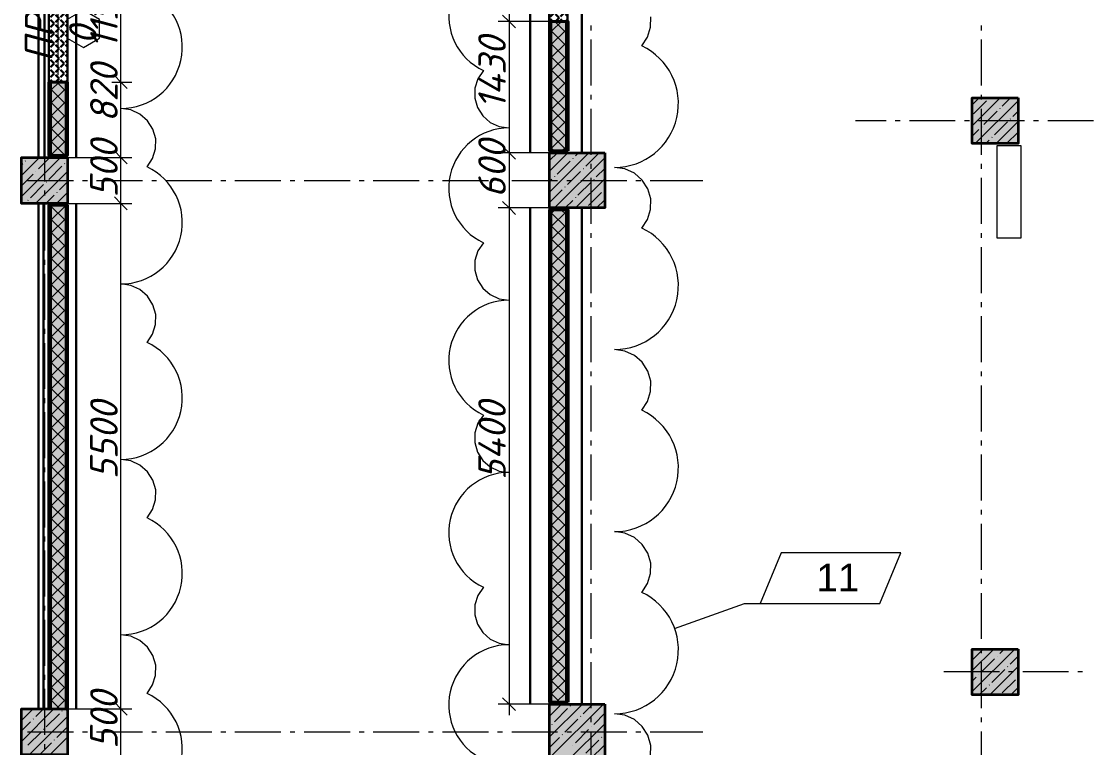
# Model space of a CAD drawing. Header units: millimetres. Extents: x -81576 to 1046824, y -248937 to 691537.
# Drawn here: x 181845 to 193494, y 556249 to 564152 of the extents above; entities that cross this region are included whole.
import ezdxf

# ---------------------------------------------------------------- set-up
doc = ezdxf.new("R2010")
doc.units = ezdxf.units.MM
for name, color, linetype, lineweight in [('0)', 6, 'Continuous', 30), ('0) расчет', 172, 'Continuous', 30), ('0) факт', 80, 'Continuous', 30), ('0.1) дверной проем', 5, 'Continuous', 30), ('0.2) Шпаклевка подвала и баз и фин', 5, 'Continuous', 30)]:
    doc.layers.add(name, color=color, linetype=linetype, lineweight=lineweight)
doc.layers.add('PDF _Геометрия', color=7, linetype='Continuous', true_color=0x1d1d1d)
doc.layers.add('PDF _Сплошная заливка', color=7, linetype='Continuous', true_color=0xffffff)
doc.layers.add('PDF _Текст', color=7, linetype='Continuous')
doc.styles.add('PDF GOST-Common', font='arial.ttf')
doc.styles.add('PDF ISOCPEUR Italic', font='isocpeui.ttf')

msp = doc.modelspace()

# ---------------------------------------------------------------- hatches: boundary and pattern name
at = {"layer": '0)', "transparency": 33554559}
for points in [[(187594.5, 562741.6), (187607, 562741.6), (187607, 564151.6), (187594.5, 564151.6)], [(187607, 562741.6), (187619.5, 562741.6), (187619.5, 564151.6), (187607, 564151.6)], [(187769.5, 562741.6), (187769.5, 564151.6), (187619.5, 564151.6), (187619.5, 562741.6)], [(187782, 562741.6), (187782, 564151.6), (187769.5, 564151.6), (187769.5, 562741.6)], [(182144.5, 562691.6), (182157, 562691.6), (182157, 563491.6), (182144.5, 563491.6)], [(182169.5, 562691.6), (182319.5, 562691.6), (182319.5, 563491.6), (182169.5, 563491.6)], [(182319.5, 562691.6), (182332, 562691.6), (182332, 563491.6), (182319.5, 563491.6)], [(182332, 562691.6), (182344.5, 562691.6), (182344.5, 563491.6), (182332, 563491.6)], [(182157, 556671.6), (182157, 562151.6), (182144.5, 562151.6), (182144.5, 556671.6)], [(182169.5, 556671.6), (182169.5, 562151.6), (182157, 562151.6), (182157, 556671.6)], [(182319.5, 556671.6), (182319.5, 562151.6), (182169.5, 562151.6), (182169.5, 556671.6)], [(182332, 556671.6), (182332, 562151.6), (182319.5, 562151.6), (182319.5, 556671.6)], [(182344.5, 556671.6), (182344.5, 562151.6), (182332, 562151.6), (182332, 556671.6)], [(187607, 556741.6), (187607, 562101.6), (187594.5, 562101.6), (187594.5, 556741.6)], [(187619.5, 556741.6), (187619.5, 562101.6), (187607, 562101.6), (187607, 556741.6)], [(187769.5, 556741.6), (187769.5, 562101.6), (187619.5, 562101.6), (187619.5, 556741.6)], [(187782, 556741.6), (187782, 562101.6), (187769.5, 562101.6), (187769.5, 556741.6)], [(187782, 556741.6), (187794.5, 556741.6), (187794.5, 562101.6), (187782, 562101.6)]]:
    msp.add_hatch(color=256, dxfattribs=at).paths.add_polyline_path(points)
at = {"layer": '0.1) дверной проем', "transparency": 33554687}
h = msp.add_hatch(dxfattribs=at)
h.set_pattern_fill('ANGLE', color=256, scale=11, angle=135)
h.set_pattern_definition([(135, (861179.63, 460963.58), (-54.3305495, -54.3305495), [55.88, -20.955]), (225, (861179.63, 460963.58), (54.3305495, -54.3305495), [55.88, -20.955])])
h.paths.add_polyline_path([(187588.5, 564151.6), (187588.5, 565301.6), (187788.5, 565301.6), (187788.5, 564151.6)])
h = msp.add_hatch(dxfattribs=at)
h.set_pattern_fill('ANGLE', color=256, scale=11, angle=135)
h.set_pattern_definition([(135, (855735.626, 460303.58), (-54.3305495, -54.3305495), [55.88, -20.955]), (225, (855735.626, 460303.58), (54.3305495, -54.3305495), [55.88, -20.955])])
h.paths.add_polyline_path([(182144.5, 563491.6), (182144.5, 564641.6), (182344.5, 564641.6), (182344.5, 563491.6)])
at = {"layer": 'PDF _Сплошная заливка', "true_color": 0x636466, "transparency": 33554559}
for points in [[(192194.5, 562821.6), (192694.5, 562821.6), (192694.5, 563321.6), (192194.5, 563321.6)], [(181844.5, 562171.6), (182344.5, 562171.6), (182344.5, 562671.6), (181844.5, 562671.6)], [(187594.5, 562121.6), (188194.5, 562121.6), (188194.5, 562721.6), (187594.5, 562721.6)], [(192194.5, 556821.6), (192694.5, 556821.6), (192694.5, 557321.6), (192194.5, 557321.6)], [(181844.5, 556171.6), (182344.5, 556171.6), (182344.5, 556671.6), (181844.5, 556671.6)], [(187594.5, 556121.6), (188194.5, 556121.6), (188194.5, 556721.6), (187594.5, 556721.6)]]:
    msp.add_hatch(color=251, dxfattribs=at).paths.add_polyline_path(points)

# ---------------------------------------------------------------- linework, layer by layer
at = {"layer": '0)', "lineweight": 40}
for points in [[(187794.5, 562741.6), (187594.5, 562741.6), (187594.5, 564151.6), (187794.5, 564151.6)], [(182144.5, 563491.6), (182344.5, 563491.6), (182344.5, 562691.6), (182144.5, 562691.6)], [(187794.5, 556741.6), (187594.5, 556741.6), (187594.5, 562101.6), (187794.5, 562101.6)]]:
    msp.add_lwpolyline(points, close=True, dxfattribs=at)
at = {"layer": '0)', "lineweight": 9}
for points in [[(187607, 562741.6), (187607, 564151.6)], [(187619.5, 562741.6), (187619.5, 564151.6)], [(187769.5, 562741.6), (187769.5, 564151.6)], [(187782, 562741.6), (187782, 564151.6)], [(187769.5, 563915.9), (187619.5, 563765.9)], [(187619.5, 563899.7), (187769.5, 563749.7)], [(182157, 563491.6), (182157, 562691.6)], [(182254, 563491.6), (182169.5, 563407)], [(182169.5, 563491.6), (182169.5, 562691.6)], [(182229.3, 563491.6), (182319.5, 563401.4)], [(182319.5, 563491.6), (182319.5, 562691.6)], [(182332, 563491.6), (182332, 562691.6)], [(187769.5, 563491.6), (187619.5, 563341.6)], [(182319.5, 563415.6), (182169.5, 563265.6)], [(182169.5, 563410), (182319.5, 563260)], [(187619.5, 563475.4), (187769.5, 563325.4)], [(182319.5, 563274.2), (182169.5, 563124.2)], [(182169.5, 563268.5), (182319.5, 563118.5)], [(187769.5, 563350.2), (187619.5, 563200.2)], [(187619.5, 563334), (187769.5, 563184)], [(187769.5, 563208.7), (187619.5, 563058.7)], [(187619.5, 563192.5), (187769.5, 563042.5)], [(182319.5, 563132.8), (182169.5, 562982.8)], [(182169.5, 563127.1), (182319.5, 562977.1)], [(187769.5, 563067.3), (187619.5, 562917.3)], [(187619.5, 563051.1), (187769.5, 562901.1)], [(187769.5, 562925.9), (187619.5, 562775.9)], [(187619.5, 562909.7), (187769.5, 562759.7)], [(182157, 562151.6), (182157, 556671.6)], [(182169.5, 562151.6), (182169.5, 556671.6)], [(182319.5, 562151.6), (182319.5, 556671.6)], [(182332, 562151.6), (182332, 556671.6)], [(187607, 556741.6), (187607, 562101.6)], [(187619.5, 556741.6), (187619.5, 562101.6)], [(187769.5, 556741.6), (187769.5, 562101.6)], [(187782, 556741.6), (187782, 562101.6)], [(182319.5, 561011.4), (182169.5, 560861.4)], [(182169.5, 561005.8), (182319.5, 560855.8)], [(182319.5, 560870), (182169.5, 560720)], [(182169.5, 560864.4), (182319.5, 560714.4)], [(182319.5, 560728.6), (182169.5, 560578.6)], [(182169.5, 560723), (182319.5, 560573)], [(182319.5, 560587.2), (182169.5, 560437.2)], [(182169.5, 560581.5), (182319.5, 560431.5)], [(182319.5, 560445.8), (182169.5, 560295.8)], [(182169.5, 560440.1), (182319.5, 560290.1)], [(182319.5, 560304.3), (182169.5, 560154.3)], [(182169.5, 560298.7), (182319.5, 560148.7)], [(187769.5, 558966.1), (187619.5, 558816.1)], [(187619.5, 558949.9), (187769.5, 558799.9)], [(187769.5, 558824.7), (187619.5, 558674.7)], [(187619.5, 558808.5), (187769.5, 558658.5)], [(187769.5, 558683.3), (187619.5, 558533.3)], [(187619.5, 558667.1), (187769.5, 558517.1)], [(187769.5, 557976.2), (187619.5, 557826.2)], [(187619.5, 557960), (187769.5, 557810)], [(187769.5, 557834.7), (187619.5, 557684.7)], [(187619.5, 557818.5), (187769.5, 557668.5)], [(187769.5, 557693.3), (187619.5, 557543.3)], [(187619.5, 557677.1), (187769.5, 557527.1)], [(187769.5, 557551.9), (187619.5, 557401.9)], [(187619.5, 557535.7), (187769.5, 557385.7)], [(187769.5, 557410.5), (187619.5, 557260.5)], [(187619.5, 557394.3), (187769.5, 557244.3)]]:
    msp.add_lwpolyline(points, dxfattribs=at)
at = {"layer": '0)', "color": 7, "lineweight": 9}
for points in [[(182094.5, 563663.2), (182094.5, 563163.2)], [(182094.5, 563063.2), (182094.5, 563010.3)], [(182094.5, 561404.4), (182094.5, 560904.4)], [(182094.5, 560804.4), (182094.5, 560751.5)], [(182094.5, 560651.5), (182094.5, 560151.5)]]:
    msp.add_lwpolyline(points, dxfattribs=at)
at = {"layer": '0)', "lineweight": 40}
msp.add_lwpolyline([(182144.5, 556671.6), (182144.5, 562151.6), (182344.5, 562151.6), (182344.5, 556651.6)], dxfattribs=at)
at = {"layer": '0) расчет'}
for points in [[(182094.5, 562671.6), (182094.5, 568171.6)], [(187594.5, 568121.6), (187594.5, 562721.6)], [(182085.3, 556671.6), (182085.3, 562171.6)], [(187594.5, 562121.6), (187594.5, 556721.6)]]:
    msp.add_lwpolyline(points, dxfattribs=at)
at = {"layer": '0) расчет', "color": 1, "lineweight": 9}
for points in [[(187152.5, 564867.5, 0.8010872), (186873, 563617.7), (186813.6, 563528.1), (186782, 563425.4), (186780.8, 563318), (186810.2, 563214.6), (186867.7, 563123.8), (186948.5, 563053.1), (187046.1, 563008.2), (187152.5, 562992.8, 0.8010868), (186873, 561743), (186813.6, 561653.4), (186782, 561550.7), (186780.8, 561443.3), (186810.2, 561339.9), (186867.7, 561249.2), (186948.5, 561178.4), (187046.1, 561133.5), (187152.5, 561118.1, 0.8010868), (186873, 559868.3), (186813.6, 559778.7), (186782, 559676), (186780.8, 559568.6), (186810.2, 559465.2), (186867.7, 559374.5), (186948.5, 559303.7), (187046.1, 559258.8), (187152.5, 559243.4, 0.8010868), (186873, 557993.6), (186813.6, 557904), (186782, 557801.3), (186780.8, 557693.9), (186810.2, 557590.5), (186867.7, 557499.8), (186948.5, 557429), (187046.1, 557384.1), (187152.5, 557368.7, 0.8010872), (186873, 556118.9)], [(182927.6, 555565.8, 0.8010874), (183212.3, 556838.9), (183272.8, 556930.1), (183305, 557034.7), (183306.2, 557144.1), (183276.3, 557249.4), (183217.7, 557341.9), (183135.4, 557413.9), (183035.9, 557459.7), (182927.6, 557475.4, 0.8010879), (183212.3, 558748.4), (183272.8, 558839.6), (183305, 558944.2), (183306.2, 559053.7), (183276.3, 559159), (183217.7, 559251.4), (183135.4, 559323.5), (183035.9, 559369.3), (182927.6, 559385, 0.8010874), (183212.3, 560658), (183272.8, 560749.2), (183305, 560853.8), (183306.2, 560963.2), (183276.3, 561068.5), (183217.7, 561161), (183135.4, 561233.1), (183035.9, 561278.8), (182927.6, 561294.5, 0.801087), (183212.3, 562567.6), (183272.8, 562658.8), (183305, 562763.4), (183306.2, 562872.8), (183276.3, 562978.1), (183217.7, 563070.6), (183135.4, 563142.6), (183035.9, 563188.4), (182927.6, 563204.1, 0.8010874), (183212.3, 564477.1)], [(188694.1, 556159.6), (188695.3, 556273.2), (188664.3, 556382.5), (188603.5, 556478.5), (188518, 556553.3), (188414.8, 556600.8), (188302.4, 556617.1, 0.8010902), (188597.9, 557938.4), (188660.7, 558033.1), (188694.1, 558141.7), (188695.3, 558255.3), (188664.3, 558364.5), (188603.5, 558460.5), (188518, 558535.4), (188414.8, 558582.8), (188302.4, 558599.1, 0.8010899), (188597.9, 559920.5), (188660.7, 560015.2), (188694.1, 560123.7), (188695.3, 560237.3), (188664.3, 560346.6), (188603.5, 560442.6), (188518, 560517.4), (188414.8, 560564.9), (188302.4, 560581.2, 0.8010894), (188597.9, 561902.6), (188660.7, 561997.2), (188694.1, 562105.8), (188695.3, 562219.4), (188664.3, 562328.7), (188603.5, 562424.7), (188518, 562499.5), (188414.8, 562547), (188302.4, 562563.3, 0.8010894), (188597.9, 563884.7), (188660.7, 563979.3), (188694.1, 564087.9), (188695.3, 564201.5)]]:
    msp.add_lwpolyline(points, format="xyb", dxfattribs=at)
at = {"layer": '0) факт'}
for points in [[(182094.5, 562671.6), (182094.5, 568171.6)], [(187594.5, 568121.6), (187594.5, 562721.6)], [(182085.3, 556671.6), (182085.3, 562171.6)], [(187594.5, 562121.6), (187594.5, 556721.6)]]:
    msp.add_lwpolyline(points, dxfattribs=at)
at = {"layer": '0.1) дверной проем'}
for points in [[(187588.5, 564151.6), (187588.5, 565301.6), (187788.5, 565301.6), (187788.5, 564151.6)], [(182144.5, 563491.6), (182144.5, 564641.6), (182344.5, 564641.6), (182344.5, 563491.6)]]:
    msp.add_lwpolyline(points, close=True, dxfattribs=at)
at = {"layer": '0.2) Шпаклевка подвала и баз и фин'}
for points in [[(182031.4, 562671.6), (182031.4, 568171.6)], [(182441.1, 562671.6), (182441.1, 568171.6)], [(187382.3, 568121.6), (187382.3, 562721.6)], [(187944.5, 568121.6), (187944.5, 562721.6)], [(182031.4, 556671.6), (182031.4, 562171.6)], [(182441.1, 556671.6), (182441.1, 562171.6)], [(187382.3, 562121.6), (187382.3, 556721.6)], [(187944.5, 562121.6), (187944.5, 556721.6)]]:
    msp.add_lwpolyline(points, dxfattribs=at)
at = {"layer": 'PDF _Геометрия', "color": 7, "lineweight": 9}
for points in [[(182927.6, 550451.5), (182927.6, 553821.6), (182927.6, 554321.6), (182927.6, 556171.6), (182927.6, 556671.6), (182927.6, 562171.6), (182927.6, 562671.6), (182927.6, 563491.6), (182927.6, 564641.6), (182927.6, 568171.6), (182927.6, 568671.6), (182927.6, 570491.6)], [(187152.5, 570491.6), (187152.5, 568721.6), (187152.5, 568121.6), (187152.5, 565301.6), (187152.5, 564151.6), (187152.5, 562721.6), (187152.5, 562121.6), (187152.5, 556601.6)], [(182244.5, 563566.6), (182244.5, 564566.6)], [(182094.5, 564416.1), (182094.5, 563916.1)], [(187222.5, 564081.6), (187152.5, 564151.6), (187082.5, 564221.6)], [(187588.5, 564151.6), (187152.5, 564151.6), (187032.5, 564151.6)], [(188044.5, 564107.3), (188044.5, 564054.4)], [(192294.5, 564054.4), (192294.5, 564107.3)], [(188044.5, 563954.4), (188044.5, 563454.4)], [(192294.5, 563454.4), (192294.5, 563954.4)], [(187794.5, 563908.6), (187794.5, 563901.6)], [(182094.5, 563816.1), (182094.5, 563763.2)], [(182828.6, 563491.6), (182927.6, 563491.6), (183047.6, 563491.6)], [(182857.6, 563561.6), (182927.6, 563491.6), (182997.6, 563421.6)], [(188044.5, 563354.4), (188044.5, 563301.5)], [(192294.5, 563301.5), (192294.5, 563354.4)], [(188044.5, 563201.5), (188044.5, 562701.5)], [(192294.5, 562701.5), (192294.5, 563201.5)], [(191257.5, 563071.6), (190923.6, 563071.6)], [(191410.4, 563071.6), (191357.5, 563071.6)], [(192010.4, 563071.6), (191510.4, 563071.6)], [(192163.3, 563071.6), (192110.4, 563071.6)], [(192763.3, 563071.6), (192263.3, 563071.6)], [(192916.2, 563071.6), (192863.3, 563071.6)], [(193516.2, 563071.6), (193016.2, 563071.6)], [(182094.5, 562910.3), (182094.5, 562410.3)], [(187222.5, 562651.6), (187152.5, 562721.6), (187082.5, 562791.6)], [(182344.5, 562671.6), (182927.6, 562671.6), (183047.6, 562671.6)], [(182857.6, 562741.6), (182927.6, 562671.6), (182997.6, 562601.6)], [(187594.5, 562721.6), (187152.5, 562721.6), (187032.5, 562721.6)], [(188044.5, 562601.5), (188044.5, 562548.6)], [(192294.5, 562548.6), (192294.5, 562601.5)], [(188044.5, 562448.6), (188044.5, 561948.6)], [(192294.5, 561948.6), (192294.5, 562448.6)], [(181910.8, 562421.6), (182410.8, 562421.6)], [(182510.8, 562421.6), (182563.7, 562421.6)], [(182663.7, 562421.6), (183163.7, 562421.6)], [(183263.8, 562421.6), (183316.7, 562421.6)], [(183416.7, 562421.6), (183916.7, 562421.6)], [(184016.7, 562421.6), (184069.6, 562421.6)], [(184169.6, 562421.6), (184669.6, 562421.6)], [(184769.6, 562421.6), (184822.5, 562421.6)], [(184922.5, 562421.6), (185422.5, 562421.6)], [(185522.5, 562421.6), (185575.4, 562421.6)], [(185675.4, 562421.6), (186175.4, 562421.6)], [(186275.4, 562421.6), (186328.3, 562421.6)], [(186428.3, 562421.6), (186928.3, 562421.6)], [(187028.3, 562421.6), (187081.3, 562421.6)], [(187181.3, 562421.6), (187681.3, 562421.6)], [(187781.3, 562421.6), (187834.2, 562421.6)], [(187934.2, 562421.6), (188434.2, 562421.6)], [(188534.2, 562421.6), (188587.1, 562421.6)], [(188687.1, 562421.6), (189263.3, 562421.6)], [(182094.5, 562310.3), (182094.5, 562257.3)], [(182857.6, 562241.6), (182927.6, 562171.6), (182997.6, 562101.6)], [(182094.5, 562157.3), (182094.5, 561657.3)], [(182344.5, 562171.6), (182927.6, 562171.6), (183047.6, 562171.6)], [(187594.5, 562121.6), (187152.5, 562121.6), (187032.5, 562121.6)], [(187222.5, 562051.6), (187152.5, 562121.6), (187082.5, 562191.6)], [(188044.5, 561848.6), (188044.5, 561795.6)], [(192294.5, 561795.6), (192294.5, 561848.6)], [(188044.5, 561695.6), (188044.5, 561195.6)], [(192294.5, 561195.6), (192294.5, 561695.6)], [(182094.5, 561557.3), (182094.5, 561504.4)], [(188044.5, 561095.6), (188044.5, 561042.7)], [(192294.5, 561042.7), (192294.5, 561095.6)], [(188044.5, 560942.7), (188044.5, 560442.7)], [(192294.5, 560442.7), (192294.5, 560942.7)], [(188044.5, 560342.7), (188044.5, 560289.8)], [(192294.5, 560289.8), (192294.5, 560342.7)], [(188044.5, 560189.8), (188044.5, 559689.8)], [(192294.5, 559689.8), (192294.5, 560189.8)], [(182094.5, 560051.5), (182094.5, 559998.6)], [(182094.5, 559898.6), (182094.5, 559398.6)], [(188044.5, 559589.8), (188044.5, 559536.9)], [(192294.5, 559536.9), (192294.5, 559589.8)], [(188044.5, 559436.9), (188044.5, 558936.9)], [(192294.5, 558936.9), (192294.5, 559436.9)], [(182094.5, 559298.6), (182094.5, 559245.7)], [(182094.5, 559145.7), (182094.5, 558645.7)], [(188044.5, 558836.9), (188044.5, 558784)], [(192294.5, 558784), (192294.5, 558836.9)], [(188044.5, 558684), (188044.5, 558184)], [(192294.5, 558184), (192294.5, 558684)], [(182094.5, 558545.7), (182094.5, 558492.8)], [(182094.5, 558392.8), (182094.5, 557892.8)], [(188044.5, 558084), (188044.5, 558031.1)], [(192294.5, 558031.1), (192294.5, 558084)], [(188044.5, 557931.1), (188044.5, 557431.1)], [(192294.5, 557431.1), (192294.5, 557931.1)], [(182094.5, 557792.8), (182094.5, 557739.8)], [(188955.5, 557544.8), (189716, 557817.2), (189885, 557817.2)], [(182094.5, 557639.8), (182094.5, 557139.8)], [(188044.5, 557331.1), (188044.5, 557278.1)], [(192294.5, 557278.1), (192294.5, 557331.1)], [(188044.5, 557178.1), (188044.5, 556678.1)], [(192294.5, 556678.1), (192294.5, 557178.1)], [(182094.5, 557039.8), (182094.5, 556986.9)], [(192490.9, 557071.6), (191884.5, 557071.6)], [(192643.8, 557071.6), (192590.9, 557071.6)], [(193243.8, 557071.6), (192743.8, 557071.6)], [(193396.7, 557071.6), (193343.8, 557071.6)], [(182094.5, 556886.9), (182094.5, 556386.9)], [(182857.6, 556741.6), (182927.6, 556671.6), (182997.6, 556601.6)], [(187222.5, 556651.6), (187152.5, 556721.6), (187082.5, 556791.6)], [(182344.5, 556671.6), (182927.6, 556671.6), (183047.6, 556671.6)], [(187594.5, 556721.6), (187152.5, 556721.6), (187032.5, 556721.6)], [(188044.5, 556578.1), (188044.5, 556525.2)], [(192294.5, 556525.2), (192294.5, 556578.1)], [(181910.8, 556421.6), (182410.8, 556421.6)], [(182510.8, 556421.6), (182563.7, 556421.6)], [(182663.7, 556421.6), (183163.7, 556421.6)], [(183263.8, 556421.6), (183316.7, 556421.6)], [(183416.7, 556421.6), (183916.7, 556421.6)], [(184016.7, 556421.6), (184069.6, 556421.6)], [(184169.6, 556421.6), (184669.6, 556421.6)], [(184769.6, 556421.6), (184822.5, 556421.6)], [(184922.5, 556421.6), (185422.5, 556421.6)], [(185522.5, 556421.6), (185575.4, 556421.6)], [(185675.4, 556421.6), (186175.4, 556421.6)], [(186275.4, 556421.6), (186328.3, 556421.6)], [(186428.3, 556421.6), (186928.3, 556421.6)], [(187028.3, 556421.6), (187081.3, 556421.6)], [(187181.3, 556421.6), (187681.3, 556421.6)], [(187781.3, 556421.6), (187834.2, 556421.6)], [(187934.2, 556421.6), (188434.2, 556421.6)], [(188044.5, 556425.2), (188044.5, 555925.2)], [(188534.2, 556421.6), (188587.1, 556421.6)], [(188687.1, 556421.6), (189263.3, 556421.6)], [(192294.5, 555925.2), (192294.5, 556425.2)], [(182094.5, 556286.9), (182094.5, 556234)]]:
    msp.add_lwpolyline(points, dxfattribs=at)
for points in [[(182342.9, 563969.8), (182519.2, 563868), (182695.4, 563969.8), (182695.4, 564173.3), (182519.2, 564275.1), (182342.9, 564173.3)], [(192464.5, 562801.6), (192724.5, 562801.6), (192724.5, 561791.6), (192464.5, 561791.6)], [(192464.5, 562801.6), (192724.5, 562801.6), (192724.5, 561791.6), (192464.5, 561791.6)], [(191189.4, 557817.2), (191417.7, 558367.8), (190113.3, 558367.8), (189885, 557817.2)]]:
    msp.add_lwpolyline(points, close=True, dxfattribs=at)
at = {"layer": 'PDF _Геометрия', "lineweight": 9}
for points in [[(187722.4, 564151.6), (187619.5, 564048.7)], [(187650.5, 564151.6), (187769.5, 564032.5)], [(187769.5, 564057.3), (187619.5, 563907.3)], [(187619.5, 564041.1), (187769.5, 563891.1)], [(187769.5, 563774.4), (187619.5, 563624.4)], [(187619.5, 563758.2), (187769.5, 563608.2)], [(187769.5, 563633), (187619.5, 563483)], [(187619.5, 563616.8), (187769.5, 563466.8)], [(192270.8, 563321.6), (192194.5, 563245.3)], [(192498.9, 563321.6), (192194.5, 563017.2)], [(192350.9, 563287.5), (192208.3, 563145)], [(192694.5, 563289.1), (192227, 562821.6)], [(192381.7, 563318.4), (192379.4, 563316.1)], [(192613, 563321.6), (192521.9, 563230.5)], [(192464.9, 563173.5), (192322.3, 563030.9)], [(192495.8, 563204.4), (192493.4, 563202)], [(192694.5, 563175), (192636, 563116.5)], [(192579, 563059.4), (192436.4, 562916.9)], [(192694.5, 563061), (192455.1, 562821.6)], [(192609.8, 563090.3), (192607.5, 563088)], [(182319.5, 562991.3), (182169.5, 562841.3)], [(182169.5, 562985.7), (182319.5, 562835.7)], [(192265.3, 562973.9), (192194.5, 562903.1)], [(192296.2, 563004.8), (192293.8, 563002.4)], [(192693, 562945.4), (192569.2, 562821.6)], [(182319.5, 562849.9), (182169.5, 562699.9)], [(182169.5, 562844.3), (182319.5, 562694.3)], [(192379.4, 562859.9), (192341.1, 562821.6)], [(192410.3, 562890.7), (192407.9, 562888.4)], [(192694.5, 562832.9), (192683.2, 562821.6)], [(182040.7, 562671.6), (181844.5, 562475.4)], [(182268.8, 562671.6), (181844.5, 562247.3)], [(181926.6, 562671.6), (181915.3, 562660.3)], [(182154.7, 562671.6), (182029.4, 562546.2)], [(182169.5, 562702.9), (182180.8, 562691.6)], [(182319.5, 562708.5), (182302.6, 562691.6)], [(187793.1, 562721.6), (187594.5, 562522.9)], [(188021.2, 562721.6), (187594.5, 562294.8)], [(187679.1, 562721.6), (187594.5, 562637)], [(187619.5, 562768.3), (187646.2, 562741.6)], [(187769.5, 562784.5), (187726.6, 562741.6)], [(187907.2, 562721.6), (187874.4, 562688.8)], [(188131, 562717.3), (187988.5, 562574.7)], [(181858.3, 562603.3), (181844.5, 562589.4)], [(181889.2, 562634.1), (181886.8, 562631.8)], [(182286, 562574.7), (182143.4, 562432.2)], [(182316.9, 562605.6), (182314.5, 562603.3)], [(182344.5, 562633.2), (182343, 562631.8)], [(188194.5, 562666.7), (187649.3, 562121.6)], [(187817.4, 562631.8), (187674.8, 562489.2)], [(187848.3, 562662.6), (187845.9, 562660.3)], [(181972.4, 562489.2), (181844.5, 562361.3)], [(182344.5, 562519.2), (181996.9, 562171.6)], [(182003.3, 562520.1), (182000.9, 562517.7)], [(187648.7, 562463.1), (187646.3, 562460.7)], [(187931.4, 562517.7), (187788.9, 562375.2)], [(188194.5, 562438.6), (187877.4, 562121.6)], [(187962.3, 562548.6), (187960, 562546.2)], [(188194.5, 562552.7), (188102.5, 562460.7)], [(182086.4, 562375.2), (181943.9, 562232.6)], [(182117.3, 562406), (182114.9, 562403.7)], [(182344.5, 562405.1), (182257.5, 562318.1)], [(187617.8, 562432.2), (187594.5, 562408.9)], [(187762.7, 562349), (187760.4, 562346.6)], [(188045.5, 562403.7), (187902.9, 562261.1)], [(188076.4, 562434.5), (188074, 562432.2)], [(181917.7, 562206.4), (181915.3, 562204.1)], [(182200.5, 562261.1), (182110.9, 562171.6)], [(182344.5, 562291.1), (182225, 562171.6)], [(182231.3, 562292), (182229, 562289.6)], [(187731.9, 562318.1), (187594.5, 562180.8)], [(187876.8, 562235), (187874.4, 562232.6)], [(188159.5, 562289.6), (188017, 562147.1)], [(188194.5, 562210.5), (188105.5, 562121.6)], [(188190.4, 562320.5), (188188.1, 562318.1)], [(181886.8, 562175.6), (181882.8, 562171.6)], [(182186.8, 562151.6), (182169.5, 562134.2)], [(182319.5, 562142.8), (182169.5, 561992.8)], [(182169.5, 562137.2), (182319.5, 561987.2)], [(182296.5, 562151.6), (182319.5, 562128.6)], [(182344.5, 562177), (182343, 562175.6)], [(187652.3, 562101.6), (187619.5, 562068.8)], [(187720.6, 562101.6), (187769.5, 562052.6)], [(187845.9, 562204.1), (187763.4, 562121.6)], [(182319.5, 562001.4), (182169.5, 561851.4)], [(182169.5, 561995.7), (182319.5, 561845.7)], [(187769.5, 562077.4), (187619.5, 561927.4)], [(187619.5, 562061.2), (187769.5, 561911.2)], [(182319.5, 561860), (182169.5, 561710)], [(187769.5, 561936), (187619.5, 561786)], [(187619.5, 561919.8), (187769.5, 561769.8)], [(182169.5, 561854.3), (182319.5, 561704.3)], [(187769.5, 561794.5), (187619.5, 561644.5)], [(187619.5, 561778.3), (187769.5, 561628.3)], [(182319.5, 561718.5), (182169.5, 561568.5)], [(182169.5, 561712.9), (182319.5, 561562.9)], [(187769.5, 561653.1), (187619.5, 561503.1)], [(187619.5, 561636.9), (187769.5, 561486.9)], [(182319.5, 561577.1), (182169.5, 561427.1)], [(182169.5, 561571.5), (182319.5, 561421.5)], [(187769.5, 561511.7), (187619.5, 561361.7)], [(182319.5, 561435.7), (182169.5, 561285.7)], [(182169.5, 561430.1), (182319.5, 561280.1)], [(187619.5, 561495.5), (187769.5, 561345.5)], [(182319.5, 561294.3), (182169.5, 561144.3)], [(182169.5, 561288.6), (182319.5, 561138.6)], [(187769.5, 561370.3), (187619.5, 561220.3)], [(187619.5, 561354.1), (187769.5, 561204.1)], [(187769.5, 561228.8), (187619.5, 561078.8)], [(187619.5, 561212.6), (187769.5, 561062.6)], [(182319.5, 561152.9), (182169.5, 561002.9)], [(182169.5, 561147.2), (182319.5, 560997.2)], [(187769.5, 561087.4), (187619.5, 560937.4)], [(187619.5, 561071.2), (187769.5, 560921.2)], [(187769.5, 560946), (187619.5, 560796)], [(187619.5, 560929.8), (187769.5, 560779.8)], [(187769.5, 560804.6), (187619.5, 560654.6)], [(187619.5, 560788.4), (187769.5, 560638.4)], [(187769.5, 560663.2), (187619.5, 560513.2)], [(187619.5, 560647), (187769.5, 560497)], [(187769.5, 560521.7), (187619.5, 560371.7)], [(187619.5, 560505.5), (187769.5, 560355.5)], [(187769.5, 560380.3), (187619.5, 560230.3)], [(187619.5, 560364.1), (187769.5, 560214.1)], [(187769.5, 560238.9), (187619.5, 560088.9)], [(182319.5, 560162.9), (182169.5, 560012.9)], [(182169.5, 560157.3), (182319.5, 560007.3)], [(187619.5, 560222.7), (187769.5, 560072.7)], [(182319.5, 560021.5), (182169.5, 559871.5)], [(182169.5, 560015.8), (182319.5, 559865.8)], [(187769.5, 560097.5), (187619.5, 559947.5)], [(187619.5, 560081.3), (187769.5, 559931.3)], [(182319.5, 559880.1), (182169.5, 559730.1)], [(187769.5, 559956.1), (187619.5, 559806.1)], [(187619.5, 559939.9), (187769.5, 559789.9)], [(182169.5, 559874.4), (182319.5, 559724.4)], [(187769.5, 559814.6), (187619.5, 559664.6)], [(187619.5, 559798.4), (187769.5, 559648.4)], [(182319.5, 559738.6), (182169.5, 559588.6)], [(182169.5, 559733), (182319.5, 559583)], [(187769.5, 559673.2), (187619.5, 559523.2)], [(187619.5, 559657), (187769.5, 559507)], [(182319.5, 559597.2), (182169.5, 559447.2)], [(182169.5, 559591.6), (182319.5, 559441.6)], [(187769.5, 559531.8), (187619.5, 559381.8)], [(182319.5, 559455.8), (182169.5, 559305.8)], [(182169.5, 559450.2), (182319.5, 559300.2)], [(187619.5, 559515.6), (187769.5, 559365.6)], [(182319.5, 559314.4), (182169.5, 559164.4)], [(182169.5, 559308.7), (182319.5, 559158.7)], [(187769.5, 559390.4), (187619.5, 559240.4)], [(187619.5, 559374.2), (187769.5, 559224.2)], [(187769.5, 559248.9), (187619.5, 559098.9)], [(187619.5, 559232.7), (187769.5, 559082.7)], [(182319.5, 559173), (182169.5, 559023)], [(182169.5, 559167.3), (182319.5, 559017.3)], [(187769.5, 559107.5), (187619.5, 558957.5)], [(187619.5, 559091.3), (187769.5, 558941.3)], [(182319.5, 559031.5), (182169.5, 558881.5)], [(182169.5, 559025.9), (182319.5, 558875.9)], [(182319.5, 558890.1), (182169.5, 558740.1)], [(182169.5, 558884.5), (182319.5, 558734.5)], [(182319.5, 558748.7), (182169.5, 558598.7)], [(182169.5, 558743.1), (182319.5, 558593.1)], [(182319.5, 558607.3), (182169.5, 558457.3)], [(182169.5, 558601.6), (182319.5, 558451.6)], [(187769.5, 558541.8), (187619.5, 558391.8)], [(187619.5, 558525.6), (187769.5, 558375.6)], [(182319.5, 558465.9), (182169.5, 558315.9)], [(182169.5, 558460.2), (182319.5, 558310.2)], [(187769.5, 558400.4), (187619.5, 558250.4)], [(187619.5, 558384.2), (187769.5, 558234.2)], [(182319.5, 558324.4), (182169.5, 558174.4)], [(182169.5, 558318.8), (182319.5, 558168.8)], [(187769.5, 558259), (187619.5, 558109)], [(182319.5, 558183), (182169.5, 558033)], [(182169.5, 558177.4), (182319.5, 558027.4)], [(187619.5, 558242.8), (187769.5, 558092.8)], [(182319.5, 558041.6), (182169.5, 557891.6)], [(182169.5, 558035.9), (182319.5, 557885.9)], [(187769.5, 558117.6), (187619.5, 557967.6)], [(187619.5, 558101.4), (187769.5, 557951.4)], [(182319.5, 557900.2), (182169.5, 557750.2)], [(182169.5, 557894.5), (182319.5, 557744.5)], [(182319.5, 557758.7), (182169.5, 557608.7)], [(182169.5, 557753.1), (182319.5, 557603.1)], [(182319.5, 557617.3), (182169.5, 557467.3)], [(182169.5, 557611.7), (182319.5, 557461.7)], [(182319.5, 557475.9), (182169.5, 557325.9)], [(182169.5, 557470.3), (182319.5, 557320.3)], [(182319.5, 557334.5), (182169.5, 557184.5)], [(182169.5, 557328.8), (182319.5, 557178.8)], [(192201.4, 557321.6), (192194.5, 557314.7)], [(192429.5, 557321.6), (192194.5, 557086.6)], [(192657.6, 557321.6), (192194.5, 556858.5)], [(192315.4, 557321.6), (192194.5, 557200.6)], [(192543.5, 557321.6), (192493.4, 557271.4)], [(187769.5, 557269), (187619.5, 557119)], [(187619.5, 557252.8), (187769.5, 557102.8)], [(192436.4, 557214.4), (192293.8, 557071.9)], [(192467.3, 557245.3), (192464.9, 557242.9)], [(192694.5, 557244.4), (192607.5, 557157.4)], [(182319.5, 557193.1), (182169.5, 557043.1)], [(182169.5, 557187.4), (182319.5, 557037.4)], [(187769.5, 557127.6), (187619.5, 556977.6)], [(187619.5, 557111.4), (187769.5, 556961.4)], [(192694.5, 557130.4), (192385.7, 556821.6)], [(192550.4, 557100.4), (192407.9, 556957.8)], [(192581.3, 557131.3), (192579, 557128.9)], [(182319.5, 557051.6), (182169.5, 556901.6)], [(182169.5, 557046), (182319.5, 556896)], [(187769.5, 556986.2), (187619.5, 556836.2)], [(187619.5, 556970), (187769.5, 556820)], [(192236.8, 557014.8), (192194.5, 556972.5)], [(192267.7, 557045.7), (192265.3, 557043.3)], [(192664.5, 556986.3), (192521.9, 556843.8)], [(192694.5, 557016.3), (192693, 557014.8)], [(182319.5, 556910.2), (182169.5, 556760.2)], [(182169.5, 556904.6), (182319.5, 556754.6)], [(192350.9, 556900.8), (192271.6, 556821.6)], [(192381.7, 556931.7), (192379.4, 556929.3)], [(192694.5, 556902.3), (192613.8, 556821.6)], [(182169.5, 556763.2), (182261.1, 556671.6)], [(182319.5, 556768.8), (182222.3, 556671.6)], [(187619.5, 556828.6), (187706.5, 556741.6)], [(187769.5, 556844.8), (187666.3, 556741.6)], [(181971.2, 556671.6), (181844.5, 556544.8)], [(182199.3, 556671.6), (181844.5, 556316.7)], [(182085.3, 556671.6), (182000.9, 556587.1)], [(182257.5, 556615.7), (182114.9, 556473.1)], [(182288.4, 556646.5), (182286, 556644.2)], [(187723.7, 556721.6), (187594.5, 556592.4)], [(187951.8, 556721.6), (187594.5, 556364.3)], [(188179.9, 556721.6), (187594.5, 556136.2)], [(187609.6, 556721.6), (187594.5, 556706.4)], [(187788.9, 556672.7), (187646.3, 556530.1)], [(187819.8, 556703.6), (187817.4, 556701.2)], [(188065.8, 556721.6), (187960, 556615.7)], [(188194.5, 556622.1), (188074, 556501.6)], [(181943.9, 556530.1), (181844.5, 556430.8)], [(182344.5, 556588.6), (181927.4, 556171.6)], [(181974.7, 556561), (181972.4, 556558.6)], [(187620.2, 556504), (187617.8, 556501.6)], [(187902.9, 556558.6), (187760.4, 556416.1)], [(188194.5, 556508.1), (187808, 556121.6)], [(187933.8, 556589.5), (187931.4, 556587.1)], [(182057.9, 556416.1), (181915.3, 556273.5)], [(182088.8, 556447), (182086.4, 556444.6)], [(182344.5, 556474.6), (182229, 556359.1)], [(187734.2, 556389.9), (187731.9, 556387.6)], [(188017, 556444.6), (187874.4, 556302)], [(188047.9, 556475.5), (188045.5, 556473.1)], [(188194.5, 556394), (188188.1, 556387.6)], [(182172, 556302), (182041.5, 556171.6)], [(182344.5, 556360.5), (182155.5, 556171.6)], [(182202.8, 556332.9), (182200.5, 556330.5)], [(187703.3, 556359.1), (187594.5, 556250.2)], [(187848.3, 556275.9), (187845.9, 556273.5)], [(188131, 556330.5), (187988.5, 556188)], [(188194.5, 556280), (188036.1, 556121.6)], [(188161.9, 556361.4), (188159.5, 556359.1)]]:
    msp.add_lwpolyline(points, dxfattribs=at)
at = {"layer": 'PDF _Геометрия', "color": 7, "lineweight": 35}
for points in [[(192694.5, 563321.6), (192694.5, 562821.6), (192194.5, 562821.6), (192194.5, 563321.6)], [(182344.5, 562671.6), (182344.5, 562171.6), (181844.5, 562171.6), (181844.5, 562671.6)], [(188194.5, 562721.6), (188194.5, 562121.6), (187594.5, 562121.6), (187594.5, 562721.6)], [(192694.5, 557321.6), (192694.5, 556821.6), (192194.5, 556821.6), (192194.5, 557321.6)], [(182344.5, 556671.6), (182344.5, 556171.6), (181844.5, 556171.6), (181844.5, 556671.6)], [(188194.5, 556721.6), (188194.5, 556121.6), (187594.5, 556121.6), (187594.5, 556721.6)]]:
    msp.add_lwpolyline(points, close=True, dxfattribs=at)

# ---------------------------------------------------------------- texts
at = {"layer": 'PDF _Текст', "color": 12, "true_color": 0xdd0000, "char_height": 300, "attachment_point": 4, "rotation": 90, "style": 'PDF ISOCPEUR Italic'}
for s, insert in [('ПР-0.4', (182032.9, 563712.2)), ('0.2', (182514, 563899.8))]:
    msp.add_mtext(s, dxfattribs=dict(at, insert=insert))
at = {"layer": 'PDF _Текст', "char_height": 300, "attachment_point": 4, "rotation": 90, "style": 'PDF ISOCPEUR Italic'}
for s, insert in [('1150', (182742.9, 563852)), ('1430', (186967.7, 563195.2)), ('500 820', (182742.9, 562231.9)), ('600', (186967.7, 562231.9)), ('5500', (182742.9, 559168.7)), ('5400', (186967.7, 559161.1)), ('500', (182742.9, 556231.9))]:
    msp.add_mtext(s, dxfattribs=dict(at, insert=insert))
at = {"layer": 'PDF _Текст', "insert": (190499, 558099.9), "char_height": 300, "attachment_point": 4, "style": 'PDF GOST-Common'}
msp.add_mtext('11', dxfattribs=at)

doc.saveas('drawing.dxf')
